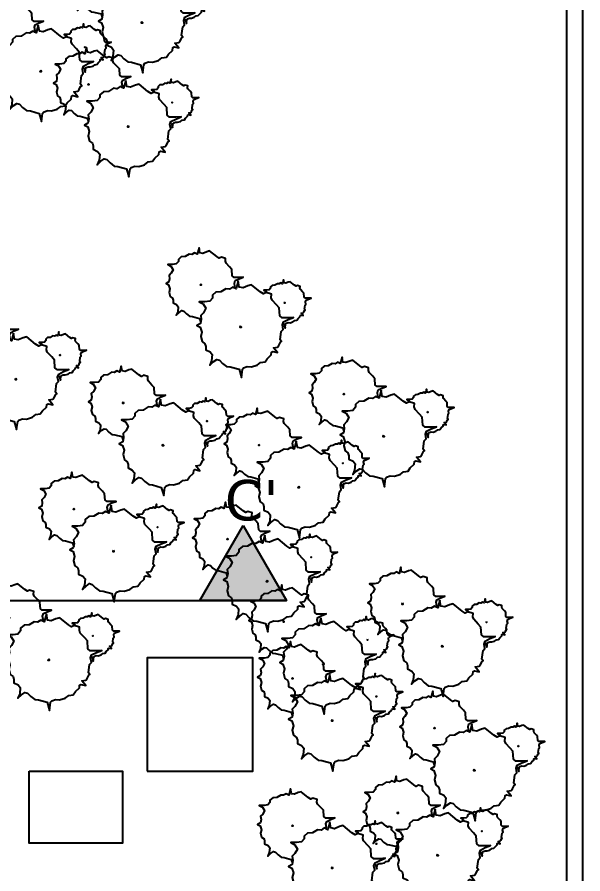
# Model space of a CAD drawing. Header units: millimetres. Extents: x 2699056 to 8562313, y 3604254 to 5198898.
# Drawn here: x 7364863 to 7399842, y 4985187 to 5038192 of the extents above; entities that cross this region are included whole.
import ezdxf

# ---------------------------------------------------------------- set-up
doc = ezdxf.new("R2010")
doc.units = ezdxf.units.MM
doc.header["$LTSCALE"] = 10
doc.header["$MEASUREMENT"] = 0
doc.linetypes.add('ACAD_ISO08W100', pattern=[36, 24, -3, 6, -3])
doc.layers.add('zelen', color=69, linetype='Continuous')
doc.styles.get("Standard").update_dxf_attribs({"font": 'arial.ttf'})

# ---------------------------------------------------------------- blocks, each defined once
blk = doc.blocks.new('Clump of Trees or Bushes - plan')
for points in [[(-10.993, 56.487), (-9.228, 58.426), (-10.144, 63.512), (-8.923, 67.033), (-3.43, 69.772), (2.673, 72.119), (-2.82, 71.728), (-10.449, 71.728), (-13.195, 74.075), (-13.806, 83.073), (-16.857, 86.594), (-22.045, 92.071), (-22.961, 94.81), (-22.656, 98.722), (-28.759, 100.678), (-31.811, 99.113), (-35.472, 101.461), (-45.543, 109.676), (-49.815, 108.503), (-55.308, 106.155), (-59.58, 106.938), (-60.801, 113.98), (-63.242, 104.982), (-67.209, 106.938), (-70.872, 104.59), (-74.839, 104.982), (-80.637, 101.461), (-86.435, 101.069), (-90.402, 97.548), (-90.402, 94.419), (-93.454, 90.898), (-98.947, 90.115), (-105.66, 90.115), (-101.083, 87.768), (-98.031, 82.682), (-100.778, 77.596), (-103.829, 74.466), (-103.219, 69.772), (-104.134, 65.077), (-108.102, 62.73), (-104.439, 60.774), (-102.609, 55.297), (-103.829, 50.211), (-102.303, 44.342), (-98.947, 41.995), (-98.031, 38.865), (-98.031, 34.953), (-93.148, 32.606), (-90.707, 29.476), (-91.317, 22.434), (-93.454, 17.348), (-89.487, 21.26), (-85.519, 23.999), (-82.468, 23.216), (-78.806, 19.304), (-74.228, 15.783), (-69.956, 15.392), (-59.886, 12.653), (-58.254, 7.074)], [(59.448, 5.262), (60.936, 4.858), (62.652, -1.011), (63.415, 4.858), (64.178, 5.836), (66.848, 6.814), (69.709, 6.569), (73.905, 7.792), (76.385, 9.748), (79.627, 10.237), (81.153, 12.438), (84.014, 15.127), (84.205, 17.084), (85.158, 17.573), (88.591, 16.839), (85.73, 20.262), (88.591, 20.751), (89.545, 21.974), (90.689, 24.174), (91.452, 24.663), (90.499, 25.886), (91.261, 31.999), (92.596, 33.466), (92.024, 36.645), (92.787, 38.845), (96.22, 40.557), (100.035, 42.024), (96.602, 41.779), (91.834, 41.779), (90.117, 43.246), (89.736, 48.871), (87.828, 51.071), (84.586, 54.494), (84.014, 56.206), (84.205, 58.651), (80.39, 59.873), (78.483, 58.895), (76.194, 60.362), (69.9, 65.497), (67.23, 64.764), (63.797, 63.297), (61.126, 63.786), (60.364, 68.187), (58.838, 62.563), (56.358, 63.786), (54.07, 62.319), (51.59, 62.563), (47.966, 60.362), (44.343, 60.118), (41.863, 57.917), (41.863, 55.961), (39.956, 53.761), (36.523, 53.272), (32.327, 53.272), (35.187, 51.805), (36.641, 49.381)]]:
    blk.add_lwpolyline(points)
for points in [[(-4.577, 66.508), (-7.629, 55.261), (-12.588, 57.706), (-17.166, 54.772), (-22.125, 55.261), (-29.372, 50.86), (-36.62, 50.371), (-41.579, 45.969), (-41.579, 42.057), (-45.393, 37.656), (-52.259, 36.678), (-60.651, 36.678), (-54.93, 33.743), (-51.115, 27.386), (-54.548, 21.029), (-58.363, 17.116), (-57.6, 11.248), (-58.744, 5.38), (-63.703, 2.446), (-59.126, 0), (-56.837, -6.846), (-58.363, -13.203), (-56.455, -20.539), (-52.259, -23.473), (-51.115, -27.385), (-51.115, -32.275), (-45.012, -35.21), (-41.96, -39.122), (-42.723, -47.924), (-45.393, -54.282), (-40.434, -49.391), (-35.475, -45.968), (-31.661, -46.946), (-27.083, -51.837), (-21.362, -56.238), (-16.021, -56.727), (-3.433, -60.15), (0, -71.887), (1.526, -60.15), (3.052, -58.194), (8.392, -56.238), (14.114, -56.727), (22.506, -54.282), (27.465, -50.369), (33.949, -49.391), (37.001, -44.99), (42.723, -39.611), (43.104, -35.699), (45.012, -34.721), (51.878, -36.188), (46.156, -29.341), (51.878, -28.363), (53.785, -25.918), (56.074, -21.517), (57.6, -20.539), (55.692, -18.094), (57.218, -5.868), (59.888, -2.934), (58.744, 3.424), (60.27, 7.825), (67.136, 11.248), (74.765, 14.182), (67.899, 13.693), (58.363, 13.693), (54.93, 16.627), (54.167, 27.875), (50.352, 32.276), (43.867, 39.123), (42.723, 42.546), (43.104, 47.436), (35.475, 49.882), (31.661, 47.925), (27.083, 50.86), (14.495, 61.129), (9.155, 59.662), (2.289, 56.728), (-3.052, 57.706)], [(-58.055, 61.947), (-58.97, 60.774), (-57.139, 60.774)], [(62.08, 35.667), (61.508, 34.933), (62.652, 34.933)], [(-1.144, 1.468), (-2.289, 0), (0, 0)]]:
    blk.add_lwpolyline(points, close=True)

msp = doc.modelspace()

# ---------------------------------------------------------------- hatches: boundary and pattern name
at = {"true_color": 0x000000}
h = msp.add_hatch(color=18, dxfattribs=at)
h.dxf.hatch_style = 1
h.paths.add_polyline_path([(7376167, 5002105), (7381522, 5002105), (7378845, 5006743)])
h.paths.add_polyline_path([(7256418, 5002105), (7261773, 5002105), (7259095, 5006743)])

# ---------------------------------------------------------------- linework, layer by layer
for p, q in [((7399842, 4928920), (7399842, 5051880)), ((7398842, 4929920), (7398842, 5050901))]:
    msp.add_line(p, q)
at = {"linetype": 'ACAD_ISO08W100', "ltscale": 250}
msp.add_line((7256418, 5002105), (7381522, 5002105), dxfattribs=at)
for points in [[(7378845, 5006743), (7381522, 5002105), (7376167, 5002105)], [(7372908, 4991547), (7379445, 4991547), (7379445, 4998552), (7372908, 4998552)], [(7365613, 4991547), (7371378, 4991547), (7371378, 4987080), (7365613, 4987080)]]:
    msp.add_lwpolyline(points, close=True)

# ---------------------------------------------------------------- block references
at = {"layer": 'zelen', "xscale": 43.11638107232748, "yscale": 43.11638107232748, "zscale": 43.11638107232748}
for p in [(7372631, 5037845), (7366370, 5034831), (7371777, 5031405), (7378730, 5019001), (7364833, 5015774), (7387573, 5012238), (7373926, 5011692), (7382320, 5009084), (7370870, 5005124), (7380368, 5003270), (7391202, 4999254), (7366869, 4998400), (7383847, 4998164), (7384393, 4994645), (7393179, 4991572), (7390913, 4986326), (7384393, 4985537)]:
    msp.add_blockref('Clump of Trees or Bushes - plan', p, dxfattribs=at)

# ---------------------------------------------------------------- texts
at = {"insert": (7377696, 5009560), "char_height": 2500, "attachment_point": 1}
msp.add_mtext_dynamic_manual_height_columns("{\\fVerdana|b0|i0|c0|p34;C'}", width=36407.11, gutter_width=12.5, heights=[0], dxfattribs=at)

doc.saveas('drawing.dxf')
